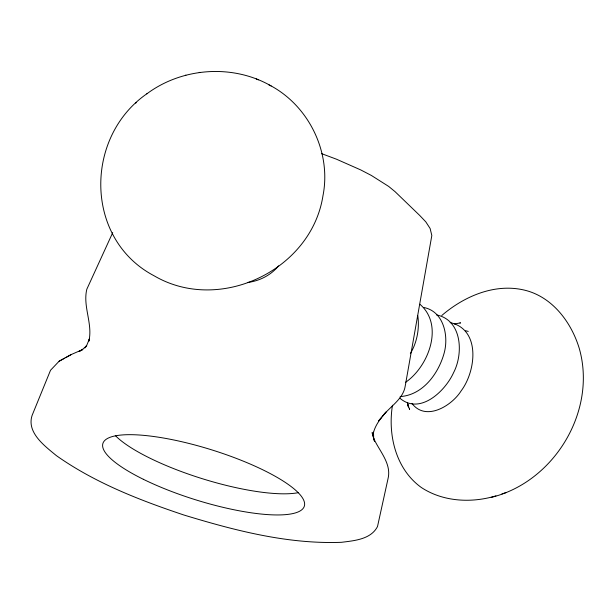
<?xml version="1.0" encoding="UTF-8"?>
<svg xmlns="http://www.w3.org/2000/svg" width="614" height="614" viewBox="0 0 614 614"><rect width="100%" height="100%" fill="white"/><g stroke="black" fill="none" stroke-linecap="round" stroke-linejoin="round"><path stroke-width="0.92" d="M392.476 405.225C387.672 435.011 395.807 469.165 421.334 487.501C443.078 501.838 471.475 503.265 495.935 495.874M88.807 341.392C93.105 323.923 82.568 306.539 86.835 289.202L112.723 232.637M88.976 340.732L89.291 339.128L86.881 344.999L84.824 347.8M373.028 434.574L373.496 432.164L373.673 438.204L372.138 432.609L374.578 441.573M372.936 435.203C374.34 426.193 380.243 418.771 386.029 412.048L378.585 420.966L380.903 418.218M410.352 353.649C417.013 342.343 419.631 328.751 417.804 315.749M85.001 347.854L86.72 345.812L82.123 349.711L79.022 351.5M147.283 93.497C84.379 136.592 84.164 238.47 153.5 275.463L154.636 276.093C219.835 313.831 311.482 270.114 322.987 195.613L323.24 194.323C330.977 151.873 308.965 106.613 271.181 85.968C232.959 63.963 182.657 67.448 147.283 93.497L146.815 93.858M382.514 416.231C390.151 406.445 403.26 399.108 405.225 386.022L431.826 235.507L430.115 228.477L425.794 221.846L419.654 215.391L395.009 191.614L388.654 186.403L371.37 175.458L360.74 169.924L336.418 159.179L321.421 153.577M278.579 265.862C270.966 275.202 259.4 281.043 247.557 282.478M64.7 358.139L59.082 361.247L50.532 370.257L32.128 415.348C26.341 432.632 44.975 446.163 56.35 455.603C94.894 482.834 139.401 500.095 183.878 515.008C234.863 530.527 287.751 544.326 341.468 542.308C354.232 540.696 370.879 539.437 377.503 526.551L387.979 478.905C391.824 463.693 379.46 451.298 373.688 438.373L374.363 440.829M135.694 103.114L136.438 102.515M405.516 382.361C428.557 366.589 444.39 325.197 419.892 304.252M441.765 315.512C464.46 295.994 495.713 282.647 525.799 290.46C552.876 297.567 571.304 322.434 579.194 348.184C597.269 410.881 554.204 482.059 491.238 497.378M65.782 357.563L71.224 354.547L82.836 349.466L78.999 351.576M59.082 361.247L71.224 354.547M501.937 493.909L506.182 492.543M185.374 75.292L185.904 75.177M199.205 72.513L200.095 72.329M454.314 323.969L460.607 322.872L459.924 322.979M400.144 396.583C422.762 395.109 438.312 373.819 444.029 353.541C448.987 336.372 443.945 311.398 423.775 307.484M436.531 314.928C462.05 319.932 463.593 353.464 453.6 372.621C445.311 391.08 419.938 415.478 399.798 398.141M450.169 322.596C481.038 329.419 475.996 371.194 461.183 390.803C451.743 405.984 425.763 421.649 412.009 403.498M465.581 330.723L468.244 331.414M256.245 78.914L258.279 79.858M268.924 84.916L271.181 85.968M409.354 408.77L409.599 409.4L407.427 403.505M407.65 404.089L408.417 407.013L407.504 402.669M298.435 492.643A105.485 26.233 17.3 0 1 202.29 478.697A105.485 26.233 17.3 0 1 115.355 435.579M143.338 479.288A105.485 26.233 17.3 0 0 303.953 507.118A105.485 26.233 17.3 0 0 163.539 438.028A105.485 26.233 17.3 0 0 143.338 479.288"/></g></svg>
